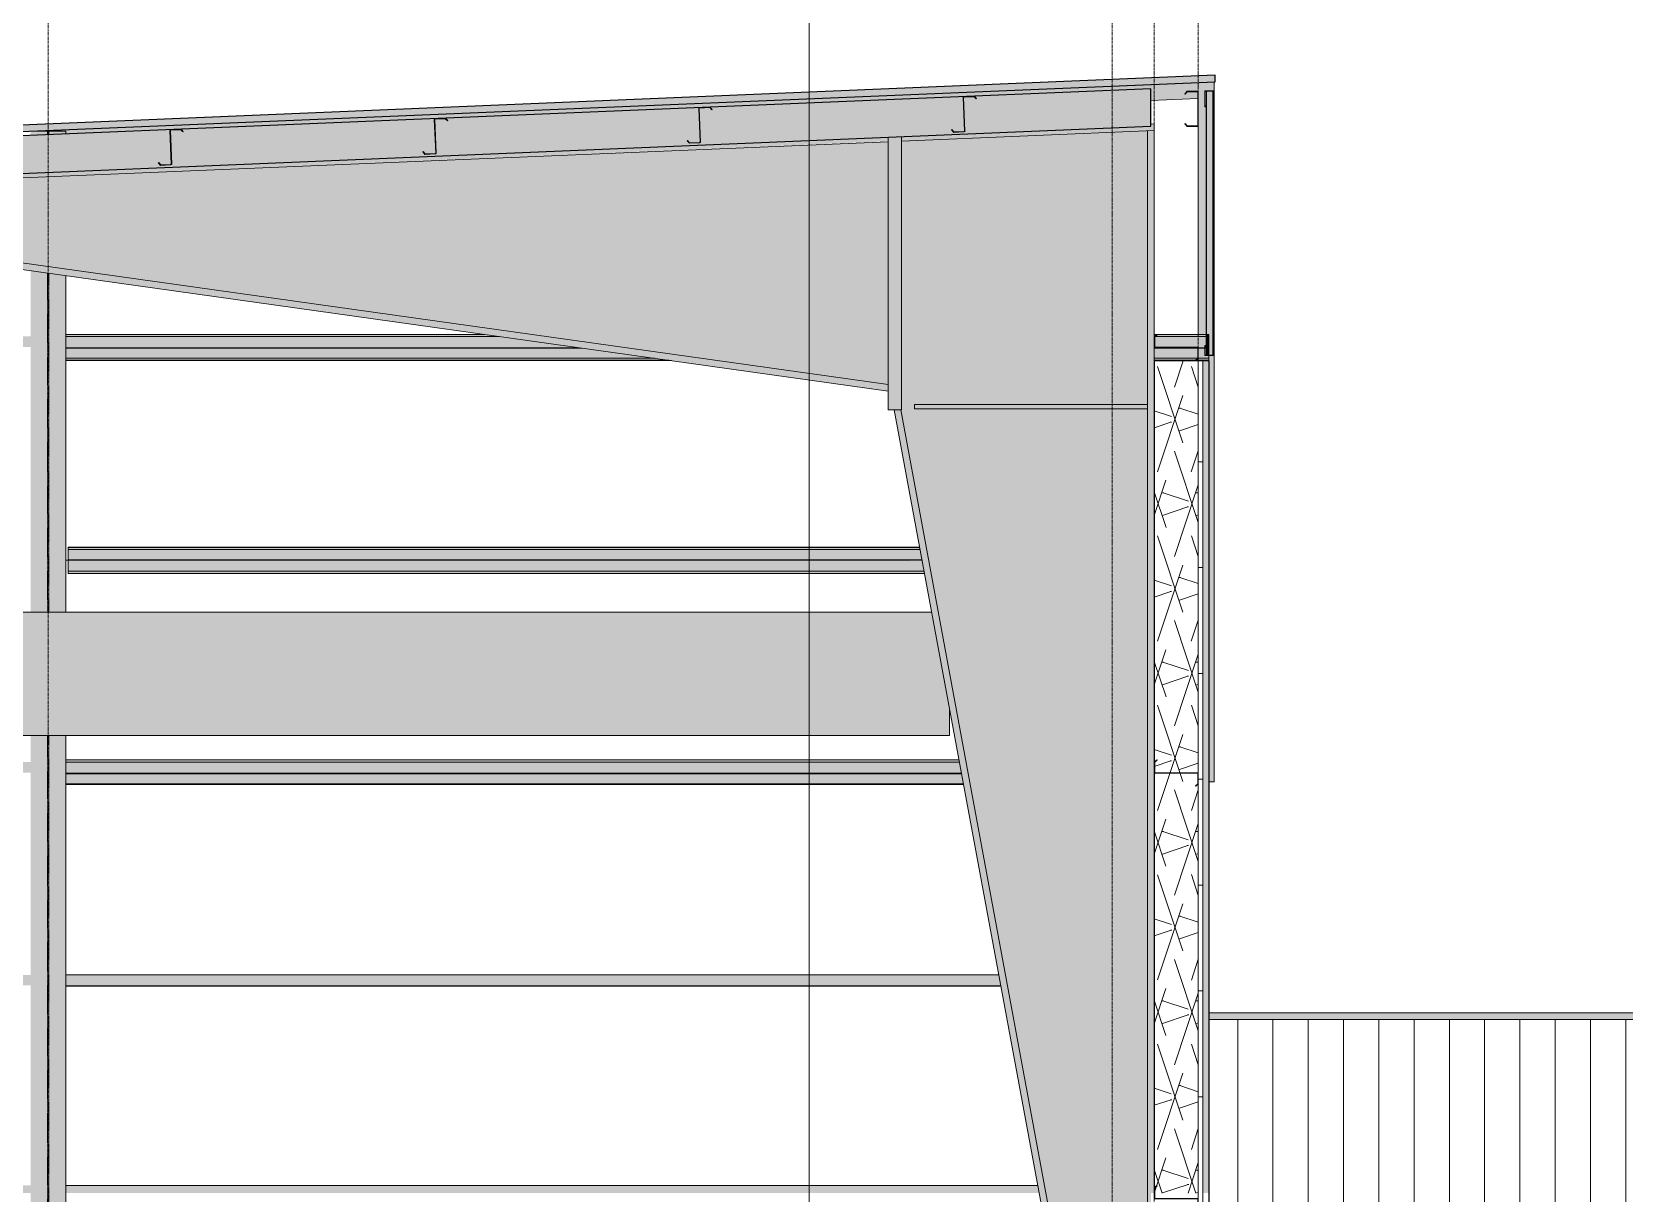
# Model space of a CAD drawing. Header units: inches. Extents: x -23034 to -8448, y -290 to 853.
# Drawn here: x -9281.4 to -8920.4, y 146.3 to 409.6 of the extents above; entities that cross this region are included whole.
import ezdxf

# ---------------------------------------------------------------- set-up
doc = ezdxf.new("R2010")
doc.units = ezdxf.units.IN
doc.header["$MEASUREMENT"] = 0
doc.linetypes.add('Grid Line 1_2_', pattern=[0.875, 0.5, -0.125, 0.125, -0.125])
doc.linetypes.add('Hidden 1_8_', pattern=[0.1875, 0.125, -0.0625])
for name, color, linetype, lineweight in [('A-CLNG', 13, 'Continuous', 9), ('A-CLNG-PATT', 13, 'Continuous', 9), ('A-GLAZ-CWMG', 51, 'Continuous', 9), ('A-ROOF', 132, 'Continuous', 9), ('A-WALL', 113, 'Continuous', 9), ('A-WALL-PATT', 111, 'Continuous', 25), ('G-ANNO-SYMB', 111, 'Continuous', 9), ('L-SITE-WALL', 31, 'Continuous', 9), ('M-HVAC-DUCT', 70, 'Continuous', 9), ('S-BEAM', 12, 'Continuous', 9), ('S-COLS', 52, 'Continuous', 9), ('S-GRID', 1, 'Continuous', 9)]:
    doc.layers.add(name, color=color, linetype=linetype, lineweight=lineweight)
pattern_1 = [(45, (-21606.148, 72.082), (-19.007, 19.007), []), (45, (-21606.148, 100.882), (-19.007, 19.007), [])]
pattern_2 = [(161.57, (-21605.188, 73.042), (-7.6802237, -0.0009796), [0, -54.643, 6.067, 0]), (18.43, (-21607.108, 73.042), (-7.6802237, 0.0009796), [0, -54.643, 6.067, 0]), (108.43, (-21605.188, 73.042), (3.8382953, -19.2013653), [18.211, -42.499]), (71.57, (-21607.108, 73.042), (3.8382953, 19.2013653), [18.211, -42.499])]

# ---------------------------------------------------------------- blocks, each defined once
blk = doc.blocks.new('W-Wide Flange-Column - B1-C-1166467-Section 16')
at = {"layer": 'S-COLS', "linetype": 'Hidden 1_8_'}
for p, q in [((-21385.21, 387.04), (-21385.21, 386.24)), ((-21384.9, 386.25), (-21384.9, 387.04)), ((-21385.21, 354.9), (-21385.21, 278)), ((-21384.9, 278), (-21384.9, 354.85)), ((-21385.21, 250), (-21385.21, 37.12)), ((-21384.9, 37.12), (-21384.9, 250)), ((-21385.21, 34.89), (-21385.21, 32.5)), ((-21384.9, 32.5), (-21384.9, 34.89)), ((-21385.21, 31.5), (-21385.21, 28.5)), ((-21384.9, 28.5), (-21384.9, 31.5)), ((-21385.21, 4), (-21385.21, 0)), ((-21384.9, 0), (-21384.9, 4))]:
    blk.add_line(p, q, dxfattribs=at)
blk = doc.blocks.new('Girt_C - 8_D-1162512-Section 16')
at = {"layer": 'S-BEAM'}
h = blk.add_hatch(dxfattribs=at)
h.set_pattern_fill('FP_29', color=256, style=0, pattern_type=2)
h.set_pattern_definition(pattern_1)
h.paths.add_polyline_path([(-21126.86, 388.12), (-21124.49, 388.12), (-21124.49, 388.23), (-21126.81, 388.23), (-21127.26, 388.77), (-21127.34, 388.7)], flags=0)
h.paths.add_polyline_path([(-21124.41, 388.31), (-21124.3, 388.31), (-21124.3, 395.93), (-21124.41, 395.93)], flags=0)
h.paths.add_polyline_path([(-21127.26, 395.48), (-21126.81, 396.01), (-21124.49, 396.01), (-21124.49, 396.12), (-21126.86, 396.12), (-21127.34, 395.55)], flags=0)
at = {"layer": 'S-BEAM', "lineweight": 15}
for p, q in [((-21126.86, 396.12), (-21127.34, 395.55)), ((-21127.34, 395.55), (-21127.26, 395.48)), ((-21127.26, 395.48), (-21126.81, 396.01)), ((-21124.49, 396.12), (-21126.86, 396.12)), ((-21126.81, 396.01), (-21124.49, 396.01)), ((-21124.41, 395.93), (-21124.41, 388.31)), ((-21124.3, 388.31), (-21124.3, 395.93)), ((-21127.26, 388.77), (-21127.34, 388.7)), ((-21127.34, 388.7), (-21126.86, 388.12)), ((-21126.81, 388.23), (-21127.26, 388.77)), ((-21126.86, 388.12), (-21124.49, 388.12)), ((-21124.49, 388.23), (-21126.81, 388.23))]:
    blk.add_line(p, q, dxfattribs=at)
for centre, radius, start, end in [((-21124.49, 395.93), 0.188, 0, 90), ((-21124.49, 395.93), 0.0782, 0, 87.8773), ((-21124.49, 388.31), 0.0782, 273.0424, 0), ((-21124.49, 388.31), 0.188, 270, 0)]:
    blk.add_arc(centre, radius, start, end, dxfattribs=at)
blk = doc.blocks.new('Girt_Z - 10_D-1178830-Section 16')
at = {"layer": 'S-BEAM'}
for points in [[(-21252.24, 292.2), (-21187.43, 292.2), (-21187.51, 292.65), (-21380.55, 292.65), (-21380.55, 292.2), (-21329.71, 292.2)], [(-21192.54, 289.88), (-21187, 289.88), (-21187.43, 292.2), (-21380.55, 292.2), (-21380.55, 289.88), (-21192.79, 289.88)], [(-21192.54, 289.62), (-21186.95, 289.64), (-21186.98, 289.8), (-21380.55, 289.78), (-21380.55, 289.62), (-21192.79, 289.62)], [(-21192.54, 287.25), (-21186.51, 287.25), (-21186.95, 289.62), (-21380.55, 289.62), (-21380.55, 287.25), (-21192.79, 287.25)], [(-21192.54, 286.77), (-21186.42, 286.77), (-21186.51, 287.25), (-21380.55, 287.25), (-21380.55, 286.77), (-21192.79, 286.77)]]:
    blk.add_hatch(color=256, dxfattribs=at).paths.add_polyline_path(points, flags=0)
for p, q in [((-21380.55, 292.65), (-21380.55, 292.73)), ((-21187.53, 292.73), (-21380.55, 292.73)), ((-21380.55, 292.2), (-21380.55, 292.65)), ((-21187.51, 292.65), (-21380.55, 292.65)), ((-21380.55, 289.88), (-21380.55, 292.2)), ((-21187.43, 292.2), (-21380.55, 292.2)), ((-21380.55, 289.8), (-21380.55, 289.88)), ((-21187, 289.88), (-21380.55, 289.88)), ((-21186.98, 289.8), (-21380.55, 289.8)), ((-21380.55, 289.62), (-21380.55, 289.8)), ((-21380.55, 287.25), (-21380.55, 289.62)), ((-21380.55, 286.77), (-21380.55, 287.25)), ((-21380.55, 287.25), (-21186.51, 287.25)), ((-21186.42, 286.77), (-21380.55, 286.77))]:
    blk.add_line(p, q, dxfattribs=at)
blk = doc.blocks.new('Rectangular Mullion - Profile_Polycarbonate_Upper and left-1149837-Section 16')
at = {"layer": 'A-GLAZ-CWMG'}
blk.add_hatch(color=256, dxfattribs=at).paths.add_polyline_path([(-21122.85, 392.59), (-21122.79, 392.66), (-21122.79, 396.15), (-21120.78, 396.15), (-21120.72, 396.22), (-21122.85, 396.22)], flags=0)
at = {"layer": 'A-GLAZ-CWMG', "lineweight": 13}
for p, q in [((-21120.72, 396.22), (-21122.85, 396.22)), ((-21122.85, 396.22), (-21122.85, 392.59)), ((-21122.79, 392.66), (-21122.79, 396.15)), ((-21122.79, 396.15), (-21120.78, 396.15)), ((-21120.78, 396.15), (-21120.78, 393.44)), ((-21120.72, 393.38), (-21120.72, 396.22)), ((-21122.85, 392.59), (-21122.49, 392.59)), ((-21122.56, 392.66), (-21122.79, 392.66)), ((-21122.49, 392.84), (-21122.56, 392.84)), ((-21122.56, 392.84), (-21122.56, 392.66)), ((-21122.49, 392.59), (-21122.49, 392.84)), ((-21120.78, 393.44), (-21120.85, 393.44)), ((-21120.85, 393.44), (-21120.85, 393.38)), ((-21120.85, 393.38), (-21120.72, 393.38))]:
    blk.add_line(p, q, dxfattribs=at)
blk = doc.blocks.new('Rectangular Mullion - Profile_Polycarbonate_Lower-1149838-Section 16')
at = {"layer": 'A-GLAZ-CWMG'}
blk.add_hatch(color=256, dxfattribs=at).paths.add_polyline_path([(-21122.85, 336.19), (-21120.72, 336.19), (-21120.78, 336.25), (-21122.79, 336.25), (-21122.85, 338.43)], flags=0)
at = {"layer": 'A-GLAZ-CWMG', "lineweight": 13}
for p, q in [((-21122.49, 338.43), (-21122.85, 338.43)), ((-21122.85, 338.43), (-21122.85, 336.19)), ((-21122.85, 336.19), (-21120.72, 336.19)), ((-21122.79, 336.25), (-21122.79, 338.37)), ((-21122.79, 338.37), (-21122.56, 338.37)), ((-21120.78, 336.25), (-21122.79, 336.25)), ((-21122.56, 338.37), (-21122.56, 338.18)), ((-21122.56, 338.18), (-21122.49, 338.18)), ((-21122.49, 338.18), (-21122.49, 338.43)), ((-21120.72, 337.64), (-21120.85, 337.64)), ((-21120.85, 337.64), (-21120.85, 337.58)), ((-21120.85, 337.58), (-21120.78, 337.58)), ((-21120.78, 337.58), (-21120.78, 336.25)), ((-21120.72, 336.19), (-21120.72, 337.64))]:
    blk.add_line(p, q, dxfattribs=at)
blk = doc.blocks.new('Girt_Z - 8_D-943826-Section 16')
at = {"layer": 'S-BEAM', "lineweight": 15}
for p, q in [((-21177.62, 394.7), (-21177.31, 387.08)), ((-21177.2, 387.09), (-21177.51, 394.71)), ((-21175.08, 395), (-21177.44, 394.9)), ((-21177.44, 394.79), (-21175.13, 394.88)), ((-21175.13, 394.88), (-21174.65, 394.37)), ((-21174.57, 394.44), (-21175.08, 395)), ((-21174.65, 394.37), (-21174.57, 394.44)), ((-21180.17, 387.42), (-21180.25, 387.35)), ((-21180.25, 387.35), (-21179.74, 386.79)), ((-21179.7, 386.91), (-21180.17, 387.42)), ((-21179.74, 386.79), (-21177.38, 386.89)), ((-21177.38, 387), (-21179.7, 386.91))]:
    blk.add_line(p, q, dxfattribs=at)
for centre, radius, start, end in [((-21177.44, 394.71), 0.187, 92.3859, 182.3859), ((-21177.44, 394.71), 0.0782, 94.5087, 182.3859), ((-21177.38, 387.08), 0.188, 272.3859, 2.3859), ((-21177.38, 387.08), 0.0782, 275.4283, 2.3859)]:
    blk.add_arc(centre, radius, start, end, dxfattribs=at)
blk = doc.blocks.new('Girt_Z - 8_D-V102-Section 16')
at = {"layer": 'S-BEAM', "lineweight": 15}
for p, q in [((-21237.57, 392.2), (-21237.25, 384.59)), ((-21237.15, 384.59), (-21237.46, 392.21)), ((-21235.03, 392.5), (-21237.39, 392.4)), ((-21237.39, 392.29), (-21235.07, 392.39)), ((-21235.07, 392.39), (-21234.6, 391.87)), ((-21234.52, 391.94), (-21235.03, 392.5)), ((-21234.6, 391.87), (-21234.52, 391.94)), ((-21240.11, 384.92), (-21240.2, 384.85)), ((-21240.2, 384.85), (-21239.69, 384.3)), ((-21239.64, 384.41), (-21240.11, 384.92)), ((-21239.69, 384.3), (-21237.32, 384.4)), ((-21237.33, 384.51), (-21239.64, 384.41))]:
    blk.add_line(p, q, dxfattribs=at)
for centre, radius, start, end in [((-21237.38, 392.21), 0.187, 92.3859, 182.3859), ((-21237.38, 392.21), 0.0782, 94.5087, 182.3859), ((-21237.33, 384.58), 0.0782, 275.4283, 2.3859), ((-21237.33, 384.58), 0.188, 272.3859, 2.3859)]:
    blk.add_arc(centre, radius, start, end, dxfattribs=at)
blk = doc.blocks.new('Girt_Z - 8_D-V103-Section 16')
at = {"layer": 'S-BEAM', "lineweight": 15}
for p, q in [((-21294.98, 390), (-21297.34, 389.9)), ((-21294.47, 389.45), (-21294.98, 390)), ((-21297.52, 389.71), (-21297.2, 382.09)), ((-21297.09, 382.09), (-21297.41, 389.71)), ((-21297.34, 389.79), (-21295.02, 389.89)), ((-21295.02, 389.89), (-21294.55, 389.37)), ((-21294.55, 389.37), (-21294.47, 389.45)), ((-21300.06, 382.43), (-21300.14, 382.35)), ((-21300.14, 382.35), (-21299.64, 381.8)), ((-21299.59, 381.91), (-21300.06, 382.43)), ((-21299.64, 381.8), (-21297.27, 381.9)), ((-21297.27, 382.01), (-21299.59, 381.91))]:
    blk.add_line(p, q, dxfattribs=at)
for centre, radius, start, end in [((-21297.33, 389.71), 0.187, 92.3859, 182.3859), ((-21297.33, 389.71), 0.0782, 94.5087, 182.3859), ((-21297.28, 382.09), 0.0782, 275.4283, 2.3859), ((-21297.28, 382.09), 0.188, 272.3859, 2.3859)]:
    blk.add_arc(centre, radius, start, end, dxfattribs=at)
blk = doc.blocks.new('Girt_Z - 8_D-V104-Section 16')
at = {"layer": 'S-BEAM', "lineweight": 15}
for p, q in [((-21357.47, 387.21), (-21357.15, 379.59)), ((-21357.04, 379.6), (-21357.36, 387.21)), ((-21354.92, 387.5), (-21357.29, 387.4)), ((-21357.29, 387.29), (-21354.97, 387.39)), ((-21354.97, 387.39), (-21354.5, 386.87)), ((-21354.42, 386.95), (-21354.92, 387.5)), ((-21354.5, 386.87), (-21354.42, 386.95)), ((-21360.01, 379.93), (-21360.09, 379.86)), ((-21360.09, 379.86), (-21359.59, 379.3)), ((-21359.54, 379.41), (-21360.01, 379.93)), ((-21359.59, 379.3), (-21357.22, 379.4)), ((-21357.22, 379.51), (-21359.54, 379.41))]:
    blk.add_line(p, q, dxfattribs=at)
for centre, radius, start, end in [((-21357.28, 387.22), 0.187, 92.3859, 182.3859), ((-21357.28, 387.22), 0.0782, 94.5087, 182.3859), ((-21357.23, 379.59), 0.188, 272.3859, 2.3859), ((-21357.23, 379.59), 0.0782, 275.4283, 2.3859)]:
    blk.add_arc(centre, radius, start, end, dxfattribs=at)
blk = doc.blocks.new('columns and girder2 - one-1108489-Section 16')
at = {"layer": 'S-BEAM'}
h = blk.add_hatch(color=256, dxfattribs=at)
h.paths.add_polyline_path([(-22302.33, 296.54), (-22123.26, 328.45), (-22009.24, 320.37), (-22009.3, 321.88), (-22123.34, 329.96), (-22302.33, 298.04)], flags=0)
h.paths.add_polyline_path([(-22006.23, 320.29), (-21643.9, 325.46), (-21643.96, 326.96), (-22006.29, 321.79), (-22006.23, 320.3)], flags=0)
h.paths.add_polyline_path([(-21640.9, 325.67), (-21403.33, 357.45), (-21194.62, 328.11), (-21194.62, 329.63), (-21403.33, 358.96), (-21640.96, 327.16)], flags=0)
h.paths.add_polyline_path([(-22359.55, 336.13), (-22305.33, 338.39), (-22305.33, 339.4), (-22359.55, 337.14), (-22359.55, 336.15)], flags=0)
h.paths.add_polyline_path([(-22302.33, 338.52), (-22010.5, 350.68), (-22010.58, 351.68), (-22302.33, 339.52)], flags=0)
h.paths.add_polyline_path([(-22007.5, 350.8), (-21645.58, 365.88), (-21645.67, 366.88), (-22007.54, 351.8)], flags=0)
h.paths.add_polyline_path([(-21642.58, 366.01), (-21194.62, 384.75), (-21194.62, 385.67), (-21642.62, 367.01), (-21642.61, 366.63)], flags=0)
h.paths.add_polyline_path([(-21191.62, 384.8), (-21134.3, 387.19), (-21134.3, 388.69), (-21135.05, 388.66), (-21135.05, 388.16), (-21191.62, 385.8), (-21191.62, 384.87)], flags=0)
h = blk.add_hatch(color=256, dxfattribs=at)
h.paths.add_polyline_path([(-21153.8, -6), (-21153.8, -6), (-21155.3, -6)], flags=0)
h.paths.add_polyline_path([(-21153.87, 0), (-21153.8, 0), (-21153.8, 119), (-21191.8, 323.84), (-21193.29, 323.84), (-21155.3, 118.86), (-21155.3, 0)], flags=0)
h.paths.add_polyline_path([(-22339.98, 0), (-22338.55, 0), (-22338.55, 118.85), (-22303.8, 294.08), (-22305.33, 294.08), (-22340.05, 119), (-22340.05, 0)], flags=0)
h.paths.add_polyline_path([(-22359.55, 0), (-22358.05, 0), (-22358.05, 323.95), (-22358.44, 323.95), (-22358.44, 324.3), (-22358.05, 324.3), (-22358.05, 335.8), (-22358.44, 335.8), (-22358.44, 336.15), (-22359.55, 336.13), (-22359.55, 194.5), (-22358.8, 194.5), (-22358.8, 98.25), (-22359.55, 98.25), (-22359.55, 61.61)], flags=0)
h.paths.add_polyline_path([(-21135.8, 0), (-21135.05, 0), (-21135.05, 146.25), (-21134.3, 146.25), (-21134.3, 387.19), (-21135.8, 387.12), (-21135.8, 21.31)], flags=0)
h = blk.add_hatch(color=256, dxfattribs=at)
h.paths.add_polyline_path([(-22340.05, -6), (-22340.05, -6), (-22358.05, -6)], flags=0)
h.paths.add_polyline_path([(-21135.8, -6), (-21135.8, -6), (-21153.8, -6)], flags=0)
h.paths.add_polyline_path([(-22357.19, 0), (-22340.05, 0), (-22340.05, 119), (-22305.33, 294.08), (-22305.33, 338.39), (-22357.08, 336.15), (-22354.43, 336.1), (-22354.43, 335.8), (-22355.79, 335.8), (-22356.16, 335.65), (-22356.32, 335.28), (-22356.24, 324.65), (-22356.16, 324.46), (-22355.79, 324.3), (-22354.43, 324.3), (-22354.43, 323.95), (-22358.05, 323.95), (-22358.05, 286.6), (-22307.55, 286.6), (-22307.55, 285.6), (-22358.05, 285.6), (-22358.05, 0)], flags=0)
h.paths.add_polyline_path([(-21135.8, 0), (-21135.8, 324.09), (-21188.62, 324.09), (-21188.62, 325.09), (-21135.8, 325.09), (-21135.8, 387.12), (-21191.62, 384.8), (-21191.62, 323.84), (-21191.77, 323.84), (-21153.8, 118.86), (-21153.8, 0), (-21136.67, 0)], flags=0)
h.paths.add_polyline_path([(-22302.33, 298.06), (-22123.26, 329.96), (-22009.3, 321.88), (-22010.58, 350.67), (-22302.33, 338.52), (-22302.33, 303.43)], flags=0)
h.paths.add_polyline_path([(-22006.29, 321.79), (-21643.96, 326.98), (-21645.67, 365.88), (-22007.5, 350.8), (-22006.29, 321.86)], flags=0)
h.paths.add_polyline_path([(-22357.08, 324.3), (-22356.68, 324.53), (-22356.55, 324.83), (-22356.63, 335.46), (-22356.71, 335.65), (-22357.08, 335.8), (-22358.05, 335.8), (-22358.05, 324.3)], flags=0)
h.paths.add_polyline_path([(-21640.96, 327.17), (-21403.33, 358.96), (-21194.62, 329.63), (-21194.62, 384.67), (-21642.58, 366.01), (-21641.34, 336.13)], flags=0)
h = blk.add_hatch(color=256, dxfattribs=at)
h.paths.add_polyline_path([(-22302.33, 294.08), (-22302.33, 339.52), (-22305.33, 339.4), (-22305.33, 294.08)], flags=0)
h.paths.add_polyline_path([(-22009.06, 316.25), (-22006.07, 316.38), (-22007.63, 351.8), (-22010.54, 351.68), (-22010.21, 343.74)], flags=0)
h.paths.add_polyline_path([(-21643.73, 321.47), (-21640.73, 321.59), (-21642.69, 367), (-21645.62, 366.88), (-21644.36, 336.59)], flags=0)
h.paths.add_polyline_path([(-21191.62, 323.84), (-21191.62, 385.8), (-21194.62, 385.67), (-21194.62, 323.84)], flags=0)
h = blk.add_hatch(color=256, dxfattribs=at)
h.paths.add_polyline_path([(-22358.05, 285.6), (-22307.55, 285.6), (-22307.55, 286.6), (-22358.05, 286.6)], flags=0)
h.paths.add_polyline_path([(-21188.62, 324.09), (-21135.8, 324.09), (-21135.8, 325.09), (-21188.62, 325.09)], flags=0)
for p, q in [((-21191.62, 384.8), (-21134.3, 387.19)), ((-21134.3, 387.19), (-21135.8, 387.12)), ((-21135.8, 0), (-21135.8, 387.12)), ((-21134.3, 388.69), (-21135.05, 388.66)), ((-21134.3, 387.19), (-21134.3, 388.69)), ((-21134.3, 387.19), (-21134.3, 340.5)), ((-21642.58, 366.01), (-21194.62, 384.67)), ((-21194.62, 385.67), (-21194.62, 323.84)), ((-21191.62, 323.84), (-21191.62, 385.8)), ((-21194.62, 329.63), (-21403.33, 358.96)), ((-21403.33, 357.45), (-21194.62, 328.11)), ((-21134.3, 338.13), (-21134.3, 335)), ((-21135.8, 325.09), (-21188.62, 325.09)), ((-21188.62, 325.09), (-21188.62, 324.09)), ((-21194.62, 323.84), (-21191.62, 323.84)), ((-21193.29, 323.84), (-21155.3, 118.86)), ((-21153.8, 119), (-21191.77, 323.84)), ((-21188.62, 324.09), (-21135.8, 324.09))]:
    blk.add_line(p, q, dxfattribs=at)
blk = doc.blocks.new('Girt_Z - 10_D-1101369-Section 16')
at = {"layer": 'S-BEAM', "lineweight": 15}
for p, q in [((-21133.73, 147.98), (-21134.3, 147.5)), ((-21134.3, 147.5), (-21134.3, 145.13)), ((-21134.19, 147.45), (-21133.66, 147.9)), ((-21134.19, 145.13), (-21134.19, 147.45)), ((-21124.49, 145.05), (-21134.12, 145.05)), ((-21134.12, 144.95), (-21124.49, 144.95)), ((-21133.66, 147.9), (-21133.73, 147.98)), ((-21124.41, 144.87), (-21124.41, 142.55)), ((-21124.3, 142.5), (-21124.3, 144.87)), ((-21124.41, 142.55), (-21124.95, 142.1)), ((-21124.95, 142.1), (-21124.88, 142.02)), ((-21124.88, 142.02), (-21124.3, 142.5))]:
    blk.add_line(p, q, dxfattribs=at)
for centre, radius, start, end in [((-21134.12, 145.13), 0.188, 180, 270), ((-21134.12, 145.13), 0.0782, 183.0424, 270), ((-21124.49, 144.87), 0.188, 0, 90), ((-21124.49, 144.87), 0.0782, 2.1227, 90)]:
    blk.add_arc(centre, radius, start, end, dxfattribs=at)
blk = doc.blocks.new('Girt_Z - 10_D-V184-Section 16')
at = {"layer": 'S-BEAM'}
h = blk.add_hatch(dxfattribs=at)
h.set_pattern_fill('FP_29', color=256, style=0, pattern_type=2)
h.set_pattern_definition(pattern_1)
h.paths.add_polyline_path([(-21124.88, 238.52), (-21124.3, 239), (-21124.3, 241.37), (-21124.41, 241.37), (-21124.41, 239.05), (-21124.95, 238.6)], flags=0)
h.paths.add_polyline_path([(-21134.12, 241.45), (-21124.49, 241.45), (-21124.49, 241.55), (-21134.12, 241.55)], flags=0)
h.paths.add_polyline_path([(-21134.19, 241.63), (-21134.19, 243.95), (-21133.66, 244.4), (-21133.73, 244.48), (-21134.3, 244), (-21134.3, 241.63)], flags=0)
at = {"layer": 'S-BEAM', "lineweight": 15}
for p, q in [((-21133.73, 244.48), (-21134.3, 244)), ((-21134.3, 244), (-21134.3, 241.63)), ((-21134.19, 243.95), (-21133.66, 244.4)), ((-21134.19, 241.63), (-21134.19, 243.95)), ((-21133.66, 244.4), (-21133.73, 244.48)), ((-21124.49, 241.55), (-21134.12, 241.55)), ((-21134.12, 241.45), (-21124.49, 241.45)), ((-21124.41, 239.05), (-21124.95, 238.6)), ((-21124.95, 238.6), (-21124.88, 238.52)), ((-21124.88, 238.52), (-21124.3, 239)), ((-21124.41, 241.37), (-21124.41, 239.05)), ((-21124.3, 239), (-21124.3, 241.37))]:
    blk.add_line(p, q, dxfattribs=at)
for centre, radius, start, end in [((-21134.12, 241.63), 0.188, 180, 270), ((-21134.12, 241.63), 0.0782, 183.0424, 270), ((-21124.49, 241.37), 0.187, 360, 90), ((-21124.49, 241.37), 0.0782, 2.1227, 90)]:
    blk.add_arc(centre, radius, start, end, dxfattribs=at)
blk = doc.blocks.new('Girt_Z - 10_D-V185-Section 16')
at = {"layer": 'S-BEAM', "lineweight": 15}
for p, q in [((-21133.73, 340.98), (-21134.3, 340.5)), ((-21134.3, 340.5), (-21134.3, 338.13)), ((-21134.19, 340.45), (-21133.66, 340.9)), ((-21134.19, 338.13), (-21134.19, 340.45)), ((-21133.66, 340.9), (-21133.73, 340.98)), ((-21124.49, 338.05), (-21134.12, 338.05)), ((-21134.12, 337.95), (-21124.49, 337.95)), ((-21124.41, 337.87), (-21124.41, 335.55)), ((-21124.3, 335.5), (-21124.3, 337.87)), ((-21124.41, 335.55), (-21124.95, 335.1)), ((-21124.95, 335.1), (-21124.88, 335.02)), ((-21124.88, 335.02), (-21124.3, 335.5))]:
    blk.add_line(p, q, dxfattribs=at)
for centre, radius, start, end in [((-21134.12, 338.13), 0.188, 180, 270), ((-21134.12, 338.13), 0.0782, 183.0424, 270), ((-21124.49, 337.87), 0.187, 360, 90), ((-21124.49, 337.87), 0.0782, 2.1227, 90)]:
    blk.add_arc(centre, radius, start, end, dxfattribs=at)
blk = doc.blocks.new('Girt_C - 10_D-1179050-Section 16')
at = {"layer": 'S-BEAM'}
h = blk.add_hatch(color=256, dxfattribs=at)
h.paths.add_polyline_path([(-21160.38, 146.25), (-21160.7, 148), (-21381.05, 148), (-21381.05, 146.25), (-21174.77, 146.25)], flags=0)
h.paths.add_polyline_path([(-22294.67, 146.25), (-22112.8, 146.25), (-22112.8, 148), (-22296.32, 148), (-22298.05, 146.25), (-22296.72, 146.25)], flags=0)
h.paths.add_polyline_path([(-21389.05, 146.25), (-21389.05, 148), (-21622.3, 148), (-21622.3, 146.25), (-21407.18, 146.25)], flags=0)
h.paths.add_polyline_path([(-22104.8, 146.25), (-21871.55, 146.25), (-21871.55, 148), (-22104.8, 148)], flags=0)
h.paths.add_polyline_path([(-21630.3, 146.25), (-21630.3, 148), (-21863.55, 148), (-21863.55, 146.25), (-21639.58, 146.25)], flags=0)
blk.add_line((-21160.7, 148), (-21381.05, 148), dxfattribs=at)
blk = doc.blocks.new('Girt_Z - 10_D-1179058-Section 16')
at = {"layer": 'S-BEAM'}
h = blk.add_hatch(color=256, dxfattribs=at)
h.paths.add_polyline_path([(-21169.11, 193.38), (-21169.55, 195.75), (-21381.05, 195.75), (-21381.05, 193.38), (-21174.77, 193.38)], flags=0)
h.paths.add_polyline_path([(-22323.77, 193.38), (-22308.05, 193.38), (-22308.05, 195.75), (-22323.3, 195.75)], flags=0)
h.paths.add_polyline_path([(-22280.05, 193.38), (-22112.8, 193.38), (-22112.8, 195.75), (-22280.05, 195.75)], flags=0)
h.paths.add_polyline_path([(-21389.05, 193.38), (-21389.05, 195.75), (-21622.3, 195.75), (-21622.3, 193.38), (-21407.18, 193.38)], flags=0)
h.paths.add_polyline_path([(-22104.8, 193.38), (-21871.55, 193.38), (-21871.55, 195.75), (-22104.8, 195.75)], flags=0)
h.paths.add_polyline_path([(-21630.3, 193.38), (-21630.3, 195.75), (-21863.55, 195.75), (-21863.55, 193.38), (-21639.58, 193.38)], flags=0)
h.paths.add_polyline_path([(-22369.55, 194.5), (-22359.66, 194.5), (-22359.72, 195.75), (-22369.55, 195.75)], flags=0)
h = blk.add_hatch(color=256, dxfattribs=at)
h.paths.add_polyline_path([(-21169.55, 195.75), (-21169.55, 195.75), (-21174.77, 195.75)], flags=0)
h.paths.add_polyline_path([(-22359.72, 195.75), (-22359.73, 195.75), (-22360.13, 195.75)], flags=0)
h.paths.add_polyline_path([(-21871.55, 195.75), (-21871.55, 195.75), (-21871.98, 195.75)], flags=0)
for p, q in [((-21169.55, 195.75), (-21381.05, 195.75)), ((-21381.05, 193.2), (-21169.08, 193.2))]:
    blk.add_line(p, q, dxfattribs=at)
blk = doc.blocks.new('Girt_Z - 10_D-1181672-Section 16')
at = {"layer": 'S-BEAM'}
h = blk.add_hatch(color=256, dxfattribs=at)
h.paths.add_polyline_path([(-21192.54, 241.63), (-21178.06, 241.63), (-21178.49, 244), (-21381.05, 244), (-21381.05, 241.63), (-21192.79, 241.63)], flags=0)
h.paths.add_polyline_path([(-22359.66, 241.63), (-22359.72, 244), (-22369.55, 244), (-22369.55, 241.63)], flags=0)
h.paths.add_polyline_path([(-22314.2, 241.63), (-22308.05, 241.63), (-22308.05, 244), (-22313.73, 244), (-22313.93, 242.98)], flags=0)
h.paths.add_polyline_path([(-22280.05, 241.63), (-22112.8, 241.63), (-22112.8, 244), (-22280.05, 244), (-22280.05, 242.98)], flags=0)
h.paths.add_polyline_path([(-22104.8, 241.63), (-21871.55, 241.63), (-21871.55, 244), (-22104.8, 244), (-22104.8, 242.98)], flags=0)
h.paths.add_polyline_path([(-21389.05, 241.63), (-21389.05, 244), (-21622.3, 244), (-21622.3, 241.63), (-21407.18, 241.63)], flags=0)
h.paths.add_polyline_path([(-21863.55, 241.63), (-21630.3, 241.63), (-21630.3, 244), (-21863.55, 244), (-21863.55, 242.98)], flags=0)
for points in [[(-21192.54, 244), (-21178.49, 244), (-21178.58, 244.48), (-21381.05, 244.48), (-21381.05, 244), (-21192.79, 244)], [(-21192.54, 239.05), (-21177.58, 239.05), (-21178.01, 241.37), (-21381.05, 241.37), (-21381.05, 239.05), (-21192.79, 239.05)], [(-21192.54, 238.94), (-21177.56, 238.94), (-21177.58, 239.05), (-21381.05, 239.05), (-21381.05, 238.94), (-21192.79, 238.94)]]:
    blk.add_hatch(color=256, dxfattribs=at).paths.add_polyline_path(points, flags=0)
h = blk.add_hatch(color=256, dxfattribs=at)
h.paths.add_polyline_path([(-21192.54, 241.45), (-21178.03, 241.51), (-21178.06, 241.63), (-21381.05, 241.63), (-21381.05, 241.45), (-21192.79, 241.45)], flags=0)
h.paths.add_polyline_path([(-22359.66, 241.63), (-22359.66, 241.63), (-22369.55, 241.63)], flags=0)
for p, q in [((-21381.05, 244.48), (-21178.58, 244.48)), ((-21381.05, 244), (-21178.49, 244)), ((-21381.05, 241.45), (-21178.02, 241.45)), ((-21381.05, 241.37), (-21178.01, 241.37)), ((-21381.05, 239.05), (-21177.58, 239.05))]:
    blk.add_line(p, q, dxfattribs=at)
blk = doc.blocks.new('Girt_Z - 10_D-1181673-Section 16')
at = {"layer": 'S-BEAM'}
h = blk.add_hatch(color=256, dxfattribs=at)
h.paths.add_polyline_path([(-21547.71, 338.13), (-21389.05, 338.13), (-21389.05, 340.5), (-21530.01, 340.5)], flags=0)
h.paths.add_polyline_path([(-21133.73, 338.13), (-21122.85, 338.13), (-21122.79, 338.13), (-21122.49, 338.13), (-21122.49, 340.5), (-21134.19, 340.45), (-21134.19, 338.13)], flags=0)
h.paths.add_polyline_path([(-21381.05, 338.13), (-21265.92, 338.13), (-21282.76, 340.5), (-21381.05, 340.5)], flags=0)
h = blk.add_hatch(color=256, dxfattribs=at)
h.paths.add_polyline_path([(-21133.73, 340.98), (-21134.3, 340.98), (-21134.3, 340.5), (-21134.19, 340.59)], flags=0)
h.paths.add_polyline_path([(-21133.66, 340.5), (-21122.49, 340.5), (-21122.49, 340.98), (-21133.66, 340.9), (-21134.13, 340.5), (-21133.73, 340.5)], flags=0)
h.paths.add_polyline_path([(-21329.71, 340.5), (-21282.76, 340.5), (-21286.19, 340.98), (-21381.05, 340.98), (-21381.05, 340.5)], flags=0)
for points in [[(-21121.93, 340.5), (-21121.93, 340.98), (-21122.49, 340.98), (-21122.49, 340.5)], [(-21121.93, 338.13), (-21121.93, 340.5), (-21122.49, 340.5), (-21122.49, 338.13)], [(-21122.49, 337.87), (-21122.49, 337.95), (-21122.79, 337.87)], [(-21121.93, 337.95), (-21121.93, 338.13), (-21122.49, 338.13), (-21122.49, 337.95)], [(-21121.93, 337.87), (-21121.93, 337.95), (-21122.49, 337.87)], [(-21121.93, 336.25), (-21121.93, 337.87), (-21122.49, 337.87), (-21122.49, 336.25)], [(-21124.88, 335.02), (-21124.95, 335.1), (-21124.95, 335.02)]]:
    blk.add_hatch(color=256, dxfattribs=at).paths.add_polyline_path(points, flags=0)
h = blk.add_hatch(color=256, dxfattribs=at)
h.paths.add_polyline_path([(-21264.58, 337.95), (-21265.92, 338.13), (-21381.05, 338.1), (-21381.05, 337.95), (-21329.71, 337.95)], flags=0)
h.paths.add_polyline_path([(-21124.49, 337.95), (-21122.85, 338), (-21122.85, 338.13), (-21134.3, 338.05), (-21134.3, 337.95), (-21134.12, 338), (-21134.12, 338.05), (-21124.49, 338)], flags=0)
h.paths.add_polyline_path([(-21122.49, 337.95), (-21122.55, 338.13), (-21122.79, 338.13), (-21122.79, 337.95)], flags=0)
h = blk.add_hatch(color=256, dxfattribs=at)
h.paths.add_polyline_path([(-21134.3, 335.55), (-21124.41, 335.55), (-21124.41, 337.87), (-21134.3, 337.87)], flags=0)
h.paths.add_polyline_path([(-21121.93, 335.55), (-21121.93, 336.19), (-21122.85, 336.25), (-21122.85, 337.87), (-21124.3, 337.87), (-21124.3, 335.55), (-21122.49, 335.55)], flags=0)
h.paths.add_polyline_path([(-21381.05, 335.55), (-21247.55, 335.55), (-21264.05, 337.87), (-21381.05, 337.87)], flags=0)
h.paths.add_polyline_path([(-21122.49, 336.25), (-21122.49, 337.87), (-21122.79, 337.87), (-21122.79, 336.25)], flags=0)
h = blk.add_hatch(color=256, dxfattribs=at)
h.paths.add_polyline_path([(-21124.41, 335.1), (-21121.93, 335.1), (-21121.93, 335.55), (-21124.3, 335.5), (-21124.78, 335.1)], flags=0)
h.paths.add_polyline_path([(-21329.71, 335.1), (-21244.35, 335.1), (-21247.55, 335.55), (-21381.05, 335.55), (-21381.05, 335.1)], flags=0)
h.paths.add_polyline_path([(-21134.3, 335.1), (-21124.88, 335.16), (-21124.41, 335.55), (-21134.3, 335.55)], flags=0)
for p, q in [((-21381.05, 340.98), (-21286.19, 340.98)), ((-21381.05, 340.5), (-21282.76, 340.5)), ((-21134.3, 340.98), (-21122.49, 340.98)), ((-21134.15, 340.5), (-21122.49, 340.5)), ((-21122.49, 340.98), (-21121.93, 340.98)), ((-21122.49, 340.5), (-21121.93, 340.5)), ((-21121.93, 340.98), (-21121.93, 340.5)), ((-21121.93, 340.5), (-21121.93, 338.13)), ((-21381.05, 337.95), (-21264.58, 337.95)), ((-21381.05, 337.87), (-21264.05, 337.87)), ((-21134.3, 337.95), (-21134.12, 337.95)), ((-21134.3, 337.87), (-21122.83, 337.87)), ((-21124.49, 337.95), (-21122.83, 337.95)), ((-21122.79, 337.95), (-21122.49, 337.95)), ((-21122.79, 337.87), (-21122.49, 337.87)), ((-21122.49, 337.95), (-21121.93, 337.95)), ((-21122.49, 337.87), (-21121.93, 337.87)), ((-21121.93, 338.13), (-21121.93, 337.95)), ((-21121.93, 337.95), (-21121.93, 337.87)), ((-21121.93, 337.87), (-21121.93, 336.25)), ((-21121.93, 336.19), (-21121.93, 335.55)), ((-21381.05, 335.55), (-21247.55, 335.55)), ((-21381.05, 335.1), (-21244.35, 335.1)), ((-21381.05, 335.02), (-21243.75, 335.02)), ((-21134.3, 335.55), (-21124.41, 335.55)), ((-21134.3, 335.1), (-21124.95, 335.1)), ((-21134.3, 335.02), (-21121.93, 335.02)), ((-21124.78, 335.1), (-21121.93, 335.1)), ((-21124.3, 335.55), (-21121.93, 335.55)), ((-21121.93, 335.55), (-21121.93, 335.1)), ((-21121.93, 335.1), (-21121.93, 335.02))]:
    blk.add_line(p, q, dxfattribs=at)
blk = doc.blocks.new('Rectangular Mullion - Profile_Polycarbonate_Upper and left-1166478-Section 16')
at = {"layer": 'A-GLAZ-CWMG'}
h = blk.add_hatch(color=256, dxfattribs=at)
h.paths.add_polyline_path([(-21120.72, 239.5), (-21120.78, 336.19), (-21121.93, 336.19), (-21121.93, 335.02), (-21121.8, 335), (-21121.8, 239.5)], flags=0)
h.paths.add_polyline_path([(-21120.92, 336.25), (-21120.78, 336.25), (-21120.78, 396.15), (-21120.92, 396.15), (-21120.92, 336.39)], flags=0)
h.paths.add_polyline_path([(-21124.34, 340.98), (-21122.49, 340.98), (-21122.49, 396.15), (-21122.7, 396.15), (-21122.79, 396.07), (-21122.85, 396), (-21124.3, 394.48), (-21124.34, 384.04)], flags=0)
h.paths.add_polyline_path([(-21120.78, 396.22), (-21120.72, 396.22), (-21120.78, 398.15), (-21122.64, 396.22), (-21120.92, 396.22)], flags=0)
h = blk.add_hatch(color=256, dxfattribs=at)
h.paths.add_polyline_path([(-21121.93, 336.25), (-21120.92, 336.25), (-21120.92, 337.87), (-21121.93, 337.87), (-21121.93, 337.11)], flags=0)
h.paths.add_polyline_path([(-21121.93, 337.87), (-21120.92, 337.95), (-21120.92, 396.15), (-21122.49, 396.15), (-21122.49, 340.98), (-21121.93, 340.98), (-21121.93, 337.92)], flags=0)
for p, q in [((-21120.72, 396.22), (-21120.72, 398.22)), ((-21120.72, 337.64), (-21120.72, 393.38)), ((-21124.34, 388.31), (-21124.34, 340.98)), ((-21120.72, 239.5), (-21120.72, 336.19)), ((-21120.72, 239.5), (-21121.8, 239.5))]:
    blk.add_line(p, q, dxfattribs=at)
blk = doc.blocks.new('Rectangular Mullion - Profile_Polycarbonate_Upper and left-1166480-Section 16')
at = {"layer": 'A-GLAZ-CWMG'}
h = blk.add_hatch(color=256, dxfattribs=at)
h.paths.add_polyline_path([(-21381.05, 386.41), (-21135.05, 396.66), (-21135.05, 393.99), (-21124.41, 394.44), (-21124.41, 395.93), (-21124.3, 395.93), (-21124.3, 394.48), (-21122.85, 396), (-21122.79, 396.22), (-21122.64, 396.22), (-21120.72, 398.22), (-21385.18, 387.2), (-21384.91, 387.04), (-21381.05, 387.04)], flags=0)
h.paths.add_polyline_path([(-21127.26, 395.48), (-21127.34, 395.55), (-21126.81, 396.12), (-21124.49, 396.12), (-21124.49, 396.01), (-21126.87, 395.93), (-21127.2, 395.55)], flags=0)
for p, q in [((-21135.05, 393.99), (-21124.41, 394.44)), ((-21385.18, 387.2), (-21385.01, 387.04))]:
    blk.add_line(p, q, dxfattribs=at)

msp = doc.modelspace()

# ---------------------------------------------------------------- hatches: boundary and pattern name
at = {"layer": 'A-CLNG-PATT'}
h = msp.add_hatch(dxfattribs=at)
h.set_pattern_fill('FP_31', color=256, style=0, pattern_type=2)
h.set_pattern_definition(pattern_2)
h.paths.add_polyline_path([(-10265.16817, 336.59363), (-9027.6602, 388.15646), (-9027.6602, 396.66384), (-10265.16817, 345.101)], flags=0)
at = {"layer": 'A-ROOF'}
msp.add_hatch(color=256, dxfattribs=at).paths.add_polyline_path([(-10328.4112, 343.42181), (-9013.06037, 398.2281), (-9013.06037, 399.7294), (-10328.4112, 344.92312)], flags=0)
at = {"layer": 'A-ROOF', "lineweight": 5}
msp.add_hatch(color=256, dxfattribs=at).paths.add_polyline_path([(-8781.6602, 185.64323), (-8781.6602, 187.14453), (-9014.4102, 187.14453), (-9014.4102, 185.64323), (-8912.44524, 185.64323)], flags=0)
at = {"layer": 'A-WALL-PATT', "lineweight": 9, "transparency": 33554649}
msp.add_hatch(color=256, dxfattribs=at).paths.add_polyline_path([(-9015.10183, 336.25036), (-9013.52703, 336.25036), (-9013.52703, 396.15366), (-9015.10183, 396.15366), (-9015.10183, 384.04207)], flags=0)
at = {"layer": 'A-WALL-PATT', "lineweight": 9}
h = msp.add_hatch(dxfattribs=at)
h.set_pattern_fill('FP_31', color=256, style=0, pattern_type=2)
h.set_pattern_definition(pattern_2)
h.paths.add_polyline_path([(-9016.9102, 146.25), (-9016.9102, 335), (-9026.9102, 335), (-9026.9102, 146.25)], flags=0)
h = msp.add_hatch(dxfattribs=at)
h.set_pattern_fill('FP_34', color=256, style=0, pattern_type=2)
h.set_pattern_definition([(0, (-21606.148, 72.082), (0, 24), []), (90, (-21606.148, 72.082), (-24, 1e-15), [])])
h.paths.add_polyline_path([(-9016.9102, 146.25), (-9015.9102, 146.25), (-9015.9102, 335), (-9016.9102, 335), (-9016.9102, 162.37007)], flags=0)
h = msp.add_hatch(dxfattribs=at)
h.set_pattern_fill('FP_33', color=256, style=0, pattern_type=2)
h.set_pattern_definition([(90, (-21143.99, 0), (-8, 5e-16), [])])
h.paths.add_polyline_path([(-8821.9102, 0), (-8792.9102, 0), (-8792.9102, 185.64323), (-9014.4102, 185.64323), (-9014.4102, 99), (-9013.4102, 99), (-9013.4102, 0), (-9010.6602, 0), (-9010.6602, 96), (-8821.9102, 96), (-8821.9102, 61.61007)], flags=0)
at = {"layer": 'L-SITE-WALL'}
msp.add_hatch(color=256, dxfattribs=at).paths.add_polyline_path([(-9015.9102, 146.25), (-9014.4102, 146.25), (-9014.4102, 335), (-9015.9102, 335), (-9015.9102, 162.37007)], flags=0)
at = {"layer": 'M-HVAC-DUCT', "lineweight": 5}
for points in [[(-10170.6602, 264), (-9074.80828, 264), (-9077.40285, 278), (-10170.6602, 277.95922), (-10170.6602, 266.26356)], [(-10170.6602, 250), (-9073.2852, 250), (-9073.2852, 255.78159), (-9074.80828, 264), (-10170.6602, 264), (-10170.6602, 250.04078)]]:
    msp.add_hatch(color=256, dxfattribs=at).paths.add_polyline_path(points, flags=0)
at = {"layer": 'S-COLS', "lineweight": 5}
h = msp.add_hatch(color=256, dxfattribs=at)
h.paths.add_polyline_path([(-9280.26882, 0), (-9273.6602, 0), (-9273.6602, 4), (-9280.26882, 4)], flags=0)
h.paths.add_polyline_path([(-9280.26882, 28.5), (-9273.6602, 28.5), (-9273.6602, 31.5), (-9280.26882, 31.5), (-9280.26882, 31.38207)], flags=0)
h.paths.add_polyline_path([(-9275.57415, 32.5), (-9273.6602, 32.5), (-9273.6602, 34.87897), (-9280.26882, 34.86924), (-9280.26882, 32.5), (-9275.59625, 32.5)], flags=0)
h.paths.add_polyline_path([(-9274.29704, 37.11159), (-9273.6602, 37.11887), (-9273.6602, 250), (-9281.6602, 250), (-9281.6602, 37.12038), (-9274.54718, 37.11199)], flags=0)
h.paths.add_polyline_path([(-9273.6602, 278), (-9273.6602, 354.31392), (-9281.6602, 355.43825), (-9281.6602, 278)], flags=0)
h.paths.add_polyline_path([(-9281.6602, 386.0805), (-9273.6602, 386.41384), (-9273.6602, 387.03644), (-9281.6602, 387.03644)], flags=0)

# ---------------------------------------------------------------- linework, layer by layer
at = {"layer": 'A-CLNG', "lineweight": 25}
for p, q in [((-9027.6602, 396.66384), (-10265.16817, 345.101)), ((-9027.6602, 388.15646), (-9027.6602, 396.66384)), ((-10265.16817, 336.59363), (-9027.6602, 388.15646))]:
    msp.add_line(p, q, dxfattribs=at)
at = {"layer": 'A-ROOF', "lineweight": 25}
for p, q in [((-9013.06037, 399.7294), (-10328.4112, 344.92312)), ((-10328.4112, 343.42181), (-9013.06037, 398.2281)), ((-9013.06037, 398.2281), (-9013.06037, 399.7294))]:
    msp.add_line(p, q, dxfattribs=at)
at = {"layer": 'A-ROOF'}
msp.add_line((-9014.4102, 187.14453), (-8781.6602, 187.14453), dxfattribs=at)
at = {"layer": 'A-WALL', "lineweight": 25}
for p, q in [((-9013.52703, 396.15366), (-9015.10183, 396.15366)), ((-9015.10183, 396.15366), (-9015.10183, 336.25036)), ((-9013.52703, 336.25036), (-9013.52703, 396.15366)), ((-9015.10183, 336.25036), (-9013.52703, 336.25036))]:
    msp.add_line(p, q, dxfattribs=at)
at = {"layer": 'A-WALL'}
for p, q in [((-9016.9102, 0), (-9016.9102, 335)), ((-9015.9102, 0), (-9015.9102, 335))]:
    msp.add_line(p, q, dxfattribs=at)
at = {"layer": 'G-ANNO-SYMB'}
msp.add_line((-9105.13, 737.15708), (-9105.13, -79.66081), dxfattribs=at)
at = {"layer": 'L-SITE-WALL'}
for p, q in [((-9277.7852, 387.03644), (-9277.7852, 387.1979)), ((-9070.16383, 238.939), (-9273.6602, 238.939)), ((-8781.6602, 185.64323), (-9014.4102, 185.64323))]:
    msp.add_line(p, q, dxfattribs=at)
at = {"layer": 'L-SITE-WALL', "lineweight": 25}
for p, q in [((-9014.4102, 335), (-9026.9102, 335)), ((-9026.9102, 335), (-9026.9102, 146.25)), ((-9014.4102, 0), (-9014.4102, 335))]:
    msp.add_line(p, q, dxfattribs=at)
at = {"layer": 'M-HVAC-DUCT'}
for p, q in [((-9077.40285, 278), (-10170.6602, 278)), ((-9073.2852, 255.75224), (-9073.2852, 250)), ((-10170.6602, 250), (-9073.2852, 250))]:
    msp.add_line(p, q, dxfattribs=at)
at = {"layer": 'S-BEAM'}
for p, q in [((-9273.6602, 289.75), (-9079.58042, 289.75)), ((-9273.6602, 193.25), (-9061.69647, 193.25))]:
    msp.add_line(p, q, dxfattribs=at)
at = {"layer": 'S-COLS'}
for p, q in [((-9273.6602, 387.03644), (-9281.6602, 387.03644)), ((-9273.6602, 387.03644), (-9273.6602, 386.41384)), ((-9273.6602, 354.31392), (-9273.6602, 278)), ((-9273.6602, 250), (-9273.6602, 37.10204))]:
    msp.add_line(p, q, dxfattribs=at)
at = {"layer": 'S-GRID', "linetype": 'Grid Line 1_2_'}
for p, q in [((-9277.6602, -132), (-9277.6602, 648.65882)), ((-9277.6602, -132), (-9277.6602, 648.65882)), ((-9036.4102, -132), (-9036.4102, 648.65882)), ((-9026.9102, -132), (-9026.9102, 648.65882)), ((-9016.9102, -132), (-9016.9102, 648.65882))]:
    msp.add_line(p, q, dxfattribs=at)

# ---------------------------------------------------------------- block references
at = {"layer": 'A-GLAZ-CWMG'}
for name in ['Rectangular Mullion - Profile_Polycarbonate_Upper and left-1166480-Section 16', 'Rectangular Mullion - Profile_Polycarbonate_Upper and left-1166478-Section 16', 'Rectangular Mullion - Profile_Polycarbonate_Upper and left-1149837-Section 16', 'Rectangular Mullion - Profile_Polycarbonate_Lower-1149838-Section 16']:
    msp.add_blockref(name, (12107.39261, 0), dxfattribs=at)
at = {"layer": 'S-BEAM'}
for name in ['Girt_Z - 8_D-943826-Section 16', 'Girt_C - 8_D-1162512-Section 16', 'Girt_Z - 8_D-V103-Section 16', 'Girt_Z - 8_D-V102-Section 16', 'columns and girder2 - one-1108489-Section 16', 'Girt_Z - 8_D-V104-Section 16', 'Girt_Z - 10_D-1181673-Section 16', 'Girt_Z - 10_D-V185-Section 16', 'Girt_Z - 10_D-1178830-Section 16', 'Girt_Z - 10_D-1181672-Section 16', 'Girt_Z - 10_D-V184-Section 16', 'Girt_Z - 10_D-1179058-Section 16', 'Girt_C - 10_D-1179050-Section 16', 'Girt_Z - 10_D-1101369-Section 16']:
    msp.add_blockref(name, (12107.39261, 0), dxfattribs=at)
at = {"layer": 'S-COLS', "linetype": 'Hidden 1_8_'}
msp.add_blockref('W-Wide Flange-Column - B1-C-1166467-Section 16', (12107.39261, 0), dxfattribs=at)

doc.saveas('drawing.dxf')
